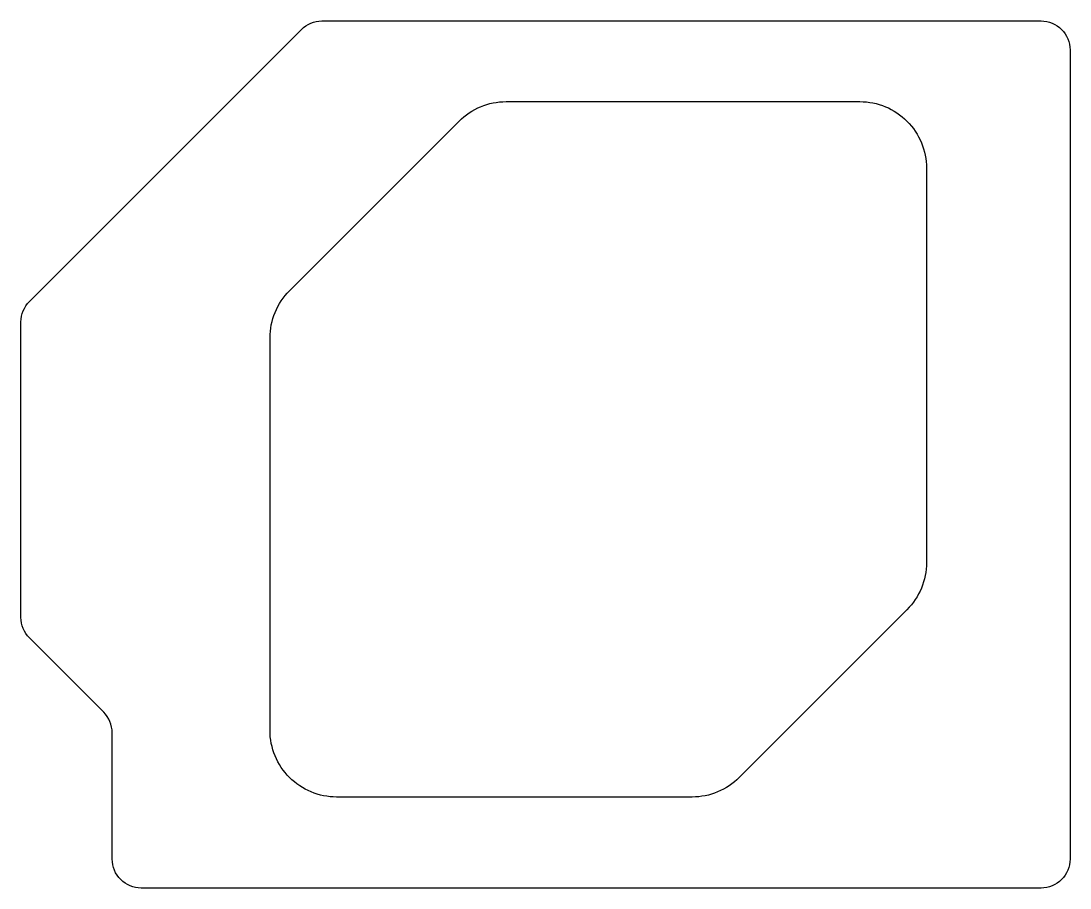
# Model space of a CAD drawing. Header units: millimetres. Extents: x -408 to 282, y -570 to 0.
import ezdxf

# ---------------------------------------------------------------- set-up
doc = ezdxf.new("R2010")
doc.units = ezdxf.units.MM
doc.layers.get('0').update_dxf_attribs({"linetype": 'CONTINUOUS'})

msp = doc.modelspace()

# ---------------------------------------------------------------- linework, layer by layer
for points in [[(262.7, 0, -0.414214), (281.75, -19.05), (281.75, -550.95, -0.414214), (262.7, -570), (-329.2, -570, -0.414214), (-348.25, -550.95), (-348.25, -467.89, 0.198912), (-353.83, -454.42), (-402.67, -405.58, -0.198912), (-408.25, -392.11), (-408.25, -197.89, -0.198912), (-402.67, -184.42), (-223.83, -5.58, -0.198912), (-210.36, 0)], [(-244.45, -208.31, -0.198912), (-231.61, -177.33), (-120.12, -65.83, -0.198912), (-89.14, -53), (143.54, -53, -0.414214), (187.35, -96.81), (187.35, -356.06, -0.198912), (174.52, -387.04), (64.2, -497.37, -0.198912), (33.21, -510.2), (-200.63, -510.2, -0.414214), (-244.45, -466.38)]]:
    msp.add_lwpolyline(points, format="xyb", close=True)

doc.saveas('drawing.dxf')
